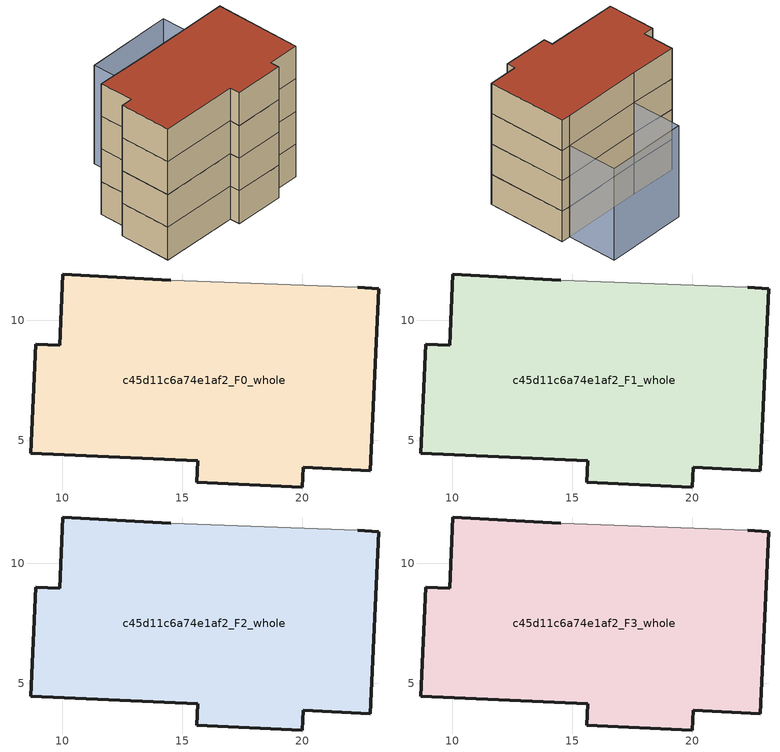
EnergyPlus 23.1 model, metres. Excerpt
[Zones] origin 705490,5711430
c45d11c6a74e1af2_F0_whole
 floor ground (EU_floor_Construction): 22.84,3.75 23.19,11.33 22.32,11.38 14.53,11.67 10.04,11.93 9.9,8.96 8.91,9 8.7,4.46 15.65,4.14 15.6,3.26 20.01,3.06 20.05,3.88 z0
 wall outside (EU_wall_Construction): 22.32,11.38 23.19,11.33 22.84,3.75 20.05,3.88 20.01,3.06 15.6,3.26 15.65,4.14 8.7,4.46 8.91,9 9.9,8.96 10.04,11.93 14.53,11.67 z0:3
 wall adiabatic (EU_wall_Construction): 14.53,11.67 22.32,11.38 z0:3
c45d11c6a74e1af2_F1_whole
 floor to c45d11c6a74e1af2_F0_whole (EU_floor_Construction): 22.84,3.75 23.19,11.33 22.32,11.38 14.53,11.67 10.03,11.93 9.9,8.96 8.91,9 8.7,4.46 15.65,4.14 15.6,3.26 20,3.06 20.05,3.88 z3
 wall outside (EU_wall_Construction): 22.32,11.38 23.19,11.33 22.84,3.75 20.05,3.88 20.01,3.06 15.6,3.26 15.65,4.14 8.7,4.46 8.91,9 9.9,8.96 10.04,11.93 14.53,11.67 z3:6
 wall adiabatic (EU_wall_Construction): 14.53,11.67 22.32,11.38 z3:6
c45d11c6a74e1af2_F2_whole
 floor to c45d11c6a74e1af2_F1_whole (EU_floor_Construction): 22.84,3.75 23.19,11.33 22.32,11.38 14.53,11.67 10.03,11.93 9.9,8.96 8.91,9 8.7,4.46 15.65,4.14 15.6,3.26 20,3.06 20.05,3.88 z6
 wall outside (EU_wall_Construction): 22.32,11.38 23.19,11.33 22.84,3.75 20.05,3.88 20.01,3.06 15.6,3.26 15.65,4.14 8.7,4.46 8.91,9 9.9,8.96 10.04,11.93 14.53,11.67 z6:9
 wall adiabatic (EU_wall_Construction): 14.53,11.67 22.32,11.38 z6:9
c45d11c6a74e1af2_F3_whole
 floor to c45d11c6a74e1af2_F2_whole (EU_floor_Construction): 22.84,3.75 23.19,11.33 22.32,11.38 14.53,11.67 10.03,11.93 9.9,8.96 8.91,9 8.7,4.46 15.65,4.14 15.6,3.26 20,3.06 20.05,3.88 z9
 wall outside (EU_wall_Construction): 22.32,11.38 23.19,11.33 22.84,3.75 20.05,3.88 20.01,3.06 15.6,3.26 15.65,4.14 8.7,4.46 8.91,9 9.9,8.96 10.04,11.93 14.53,11.67 z9:12
 wall adiabatic (EU_wall_Construction): 14.53,11.67 22.32,11.38 z9:12
 roof outside (EU_roof_Construction): 23.19,11.33 22.84,3.75 20.05,3.88 20.01,3.06 15.6,3.26 15.65,4.14 8.7,4.46 8.91,9 9.9,8.96 10.04,11.93 14.53,11.67 22.32,11.38 z12
shading: 22.48,16.14 14.68,16.39 / 22.48,16.15 22.32,11.39 / 22.32,11.39 14.52,11.64 / 14.52,11.64 14.68,16.4 / 14.68,16.4 22.48,16.15 z0:9
[Building]
EU S2 Campaign: North Axis=0; Terrain=City; Solar Distribution=FullExterior
[Site:Location]
London: Latitude=51.5; Longitude=-0.5; Time Zone=0; Elevation=25
[SizingPeriod:WeatherFileDays]
AnnualSizingPeriod: Begin Month=1; Begin Day of Month=1; End Month=12; End Day of Month=31; Day of Week for Start Day=Monday; Use Weather File Daylight Saving Period=No; Use Weather File Rain and Snow Indicators=No
[MATERIAL]
EU_InternalMass_Material: Roughness=MediumRough; Thickness=0.1; Conductivity=1; Density=1800; Specific Heat=900; Thermal Absorptance=0.9; Solar Absorptance=0.7; Visible Absorptance=0.7
[MATERIAL:NOMASS] Roughness=MediumRough; Thermal Absorptance=0.9; Solar Absorptance=0.7; Visible Absorptance=0.7
Name | Thermal Resistance
EU_wall_NoMass | 1.04674
EU_roof_NoMass | 4.32442
EU_floor_NoMass | 2.04616
[CONSTRUCTION]
EU_wall_Construction: EU_wall_NoMass
EU_roof_Construction: EU_roof_NoMass
EU_floor_Construction: EU_floor_NoMass
EU_InternalMass_Construction: EU_InternalMass_Material
[ZONE] Type=1; Multiplier=1; Ceiling Height=autocalculate; Floor Area=autocalculate; Part of Total Floor Area=Yes
Name | Volume
c45d11c6a74e1af2_F0_whole | 322.092
c45d11c6a74e1af2_F1_whole; c45d11c6a74e1af2_F2_whole; c45d11c6a74e1af2_F3_whole | 322.091
[INTERNALMASS] Construction=EU_InternalMass_Construction; Surface Area=107.364
Name | Zone or ZoneList
c45d11c6a74e1af2_F0_whole_EU_InternalMass | c45d11c6a74e1af2_F0_whole
c45d11c6a74e1af2_F1_whole_EU_InternalMass | c45d11c6a74e1af2_F1_whole
c45d11c6a74e1af2_F2_whole_EU_InternalMass | c45d11c6a74e1af2_F2_whole
c45d11c6a74e1af2_F3_whole_EU_InternalMass | c45d11c6a74e1af2_F3_whole
[OTHEREQUIPMENT] Fuel Type=Electricity; Design Level Calculation Method=Watts/Area; Power per Zone Floor Area=1; Fraction Latent=0; Fraction Radiant=0; Fraction Lost=0; Carbon Dioxide Generation Rate=0; EndUse Subcategory=EU_Step8_InternalGains
Name | Zone or ZoneList or Space or SpaceList | Schedule
EU_Step8_InternalGain_c45d11c6a74e1af2_F0_whole_f000 | c45d11c6a74e1af2_F0_whole | EU_Step8_GainSchedule_c45d11c6a74e1af2_F0_whole_f000
EU_Step8_InternalGain_c45d11c6a74e1af2_F1_whole_f000 | c45d11c6a74e1af2_F1_whole | EU_Step8_GainSchedule_c45d11c6a74e1af2_F1_whole_f000
EU_Step8_InternalGain_c45d11c6a74e1af2_F2_whole_f000 | c45d11c6a74e1af2_F2_whole | EU_Step8_GainSchedule_c45d11c6a74e1af2_F2_whole_f000
EU_Step8_InternalGain_c45d11c6a74e1af2_F3_whole_f000 | c45d11c6a74e1af2_F3_whole | EU_Step8_GainSchedule_c45d11c6a74e1af2_F3_whole_f000
[ZONEVENTILATION:DESIGNFLOWRATE] Schedule=EU_AlwaysOn; Design Flow Rate Calculation Method=AirChanges/Hour; Air Changes per Hour=0.488719; Ventilation Type=Natural; Fan Pressure Rise=0; Fan Total Efficiency=1; Constant Term Coefficient=1; Temperature Term Coefficient=0; Velocity Term Coefficient=0; Velocity Squared Term Coefficient=0; Minimum Indoor Temperature=-100; Maximum Indoor Temperature=100; Delta Temperature=-100; Minimum Outdoor Temperature=-100; Maximum Outdoor Temperature=100; Maximum Wind Speed=40
Name | Zone or ZoneList or Space or SpaceList
EU_ConstantAir_c45d11c6a74e1af2_F0_whole | c45d11c6a74e1af2_F0_whole
EU_ConstantAir_c45d11c6a74e1af2_F1_whole | c45d11c6a74e1af2_F1_whole
EU_ConstantAir_c45d11c6a74e1af2_F2_whole | c45d11c6a74e1af2_F2_whole
EU_ConstantAir_c45d11c6a74e1af2_F3_whole | c45d11c6a74e1af2_F3_whole
[HVACTEMPLATE:THERMOSTAT] Constant Heating Setpoint=20; Constant Cooling Setpoint=50
EU_HeatOnly_c45d11c6a74e1af2_F0_whole; EU_HeatOnly_c45d11c6a74e1af2_F1_whole; EU_HeatOnly_c45d11c6a74e1af2_F2_whole; EU_HeatOnly_c45d11c6a74e1af2_F3_whole
[HVACTEMPLATE:ZONE:IDEALLOADSAIRSYSTEM] System Availability Schedule=EU_AlwaysOn; Maximum Heating Supply Air Temperature=50; Minimum Cooling Supply Air Temperature=13; Maximum Heating Supply Air Humidity Ratio=0.0156; Minimum Cooling Supply Air Humidity Ratio=0.0077; Heating Limit=NoLimit; Cooling Limit=NoLimit; Heating Availability Schedule=EU_AlwaysOn; Cooling Availability Schedule=EU_CoolingOff; Dehumidification Control Type=ConstantSensibleHeatRatio; Cooling Sensible Heat Ratio=0.7; Dehumidification Setpoint=60; Humidification Control Type=None; Humidification Setpoint=30; Outdoor Air Method=None; Outdoor Air Flow Rate per Person=0.00944; Outdoor Air Flow Rate per Zone Floor Area=0; Outdoor Air Flow Rate per Zone=0; Demand Controlled Ventilation Type=None; Outdoor Air Economizer Type=NoEconomizer; Heat Recovery Type=None; Sensible Heat Recovery Effectiveness=0.7; Latent Heat Recovery Effectiveness=0.65
Name | Template Thermostat
c45d11c6a74e1af2_F0_whole | EU_HeatOnly_c45d11c6a74e1af2_F0_whole
c45d11c6a74e1af2_F1_whole | EU_HeatOnly_c45d11c6a74e1af2_F1_whole
c45d11c6a74e1af2_F2_whole | EU_HeatOnly_c45d11c6a74e1af2_F2_whole
c45d11c6a74e1af2_F3_whole | EU_HeatOnly_c45d11c6a74e1af2_F3_whole
[SIZING:ZONE] Zone Cooling Design Supply Air Temperature Input Method=SupplyAirTemperature; Zone Cooling Design Supply Air Temperature=13; Zone Heating Design Supply Air Temperature Input Method=SupplyAirTemperature; Zone Heating Design Supply Air Temperature=50; Zone Cooling Design Supply Air Humidity Ratio=0.008; Zone Heating Design Supply Air Humidity Ratio=0.008; Cooling Design Air Flow Method=DesignDay; Cooling Design Air Flow Rate=0; Cooling Minimum Air Flow per Zone Floor Area=0.000762; Cooling Minimum Air Flow=0; Cooling Minimum Air Flow Fraction=0.2; Heating Design Air Flow Method=DesignDay; Heating Design Air Flow Rate=0; Heating Maximum Air Flow per Zone Floor Area=0.002032; Heating Maximum Air Flow=0.141576; Heating Maximum Air Flow Fraction=0.3; Account for Dedicated Outdoor Air System=No; Dedicated Outdoor Air System Control Strategy=NeutralSupplyAir; Dedicated Outdoor Air Low Setpoint Temperature for Design=autosize; Dedicated Outdoor Air High Setpoint Temperature for Design=autosize; Zone Load Sizing Method=Sensible Load Only No Latent Load; Zone Latent Cooling Design Supply Air Humidity Ratio Input Method=HumidityRatioDifference; Zone Cooling Design Supply Air Humidity Ratio Difference=0.005; Zone Latent Heating Design Supply Air Humidity Ratio Input Method=HumidityRatioDifference; Zone Humidification Design Supply Air Humidity Ratio Difference=0.005
c45d11c6a74e1af2_F0_whole; c45d11c6a74e1af2_F1_whole; c45d11c6a74e1af2_F2_whole; c45d11c6a74e1af2_F3_whole
[SCHEDULE:CONSTANT]
Name | Hourly Value
EU_AlwaysOn | 1
EU_CoolingOff | 0
[SCHEDULE:FILE] Column Number=1; Rows to Skip at Top=0; Number of Hours of Data=8760; Column Separator=Comma; Interpolate to Timestep=No; Minutes per Item=60; Adjust Schedule for Daylight Savings=Yes
Name | File
EU_Step8_GainSchedule_c45d11c6a74e1af2_F0_whole_f000 | ../../schedules/c45d11c6a74e1af2/c45d11c6a74e1af2_F0_whole_f000_gain.csv
EU_Step8_GainSchedule_c45d11c6a74e1af2_F1_whole_f000 | ../../schedules/c45d11c6a74e1af2/c45d11c6a74e1af2_F1_whole_f000_gain.csv
EU_Step8_GainSchedule_c45d11c6a74e1af2_F2_whole_f000 | ../../schedules/c45d11c6a74e1af2/c45d11c6a74e1af2_F2_whole_f000_gain.csv
EU_Step8_GainSchedule_c45d11c6a74e1af2_F3_whole_f000 | ../../schedules/c45d11c6a74e1af2/c45d11c6a74e1af2_F3_whole_f000_gain.csv
